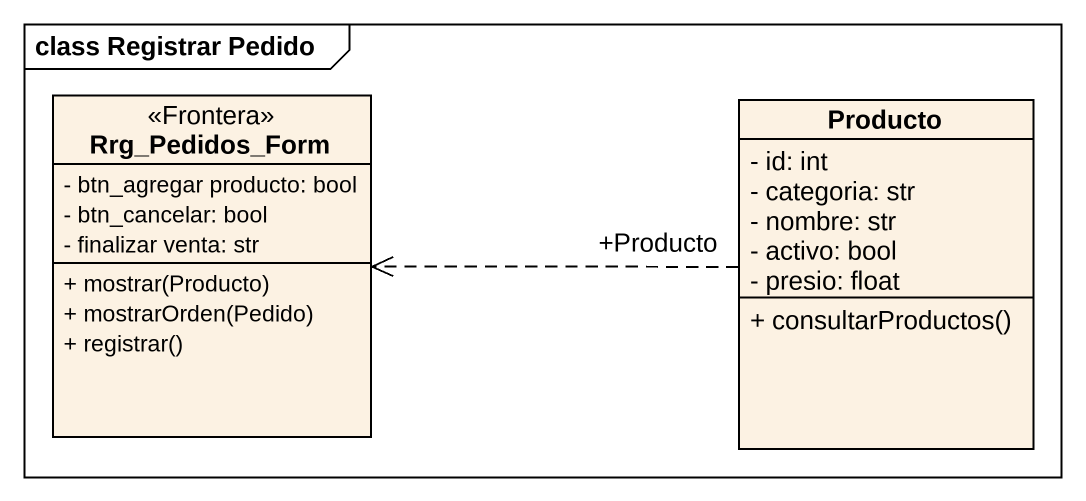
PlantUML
@startuml
mainframe class Registrar Pedido
hide circle
hide empty members
skinparam classAttributeIconSize 0
class Rrg_Pedidos_Form <<Frontera>> {
  - btn_agregar producto: bool
  - btn_cancelar: bool
  - finalizar venta: str
  + mostrar(Producto)
  + mostrarOrden(Pedido)
  + registrar()
}
class Producto {
  - id: int
  - categoria: str
  - nombre: str
  - activo: bool
  - presio: float
  + consultarProductos()
}
Producto "+Producto" .left.> Rrg_Pedidos_Form
@enduml
